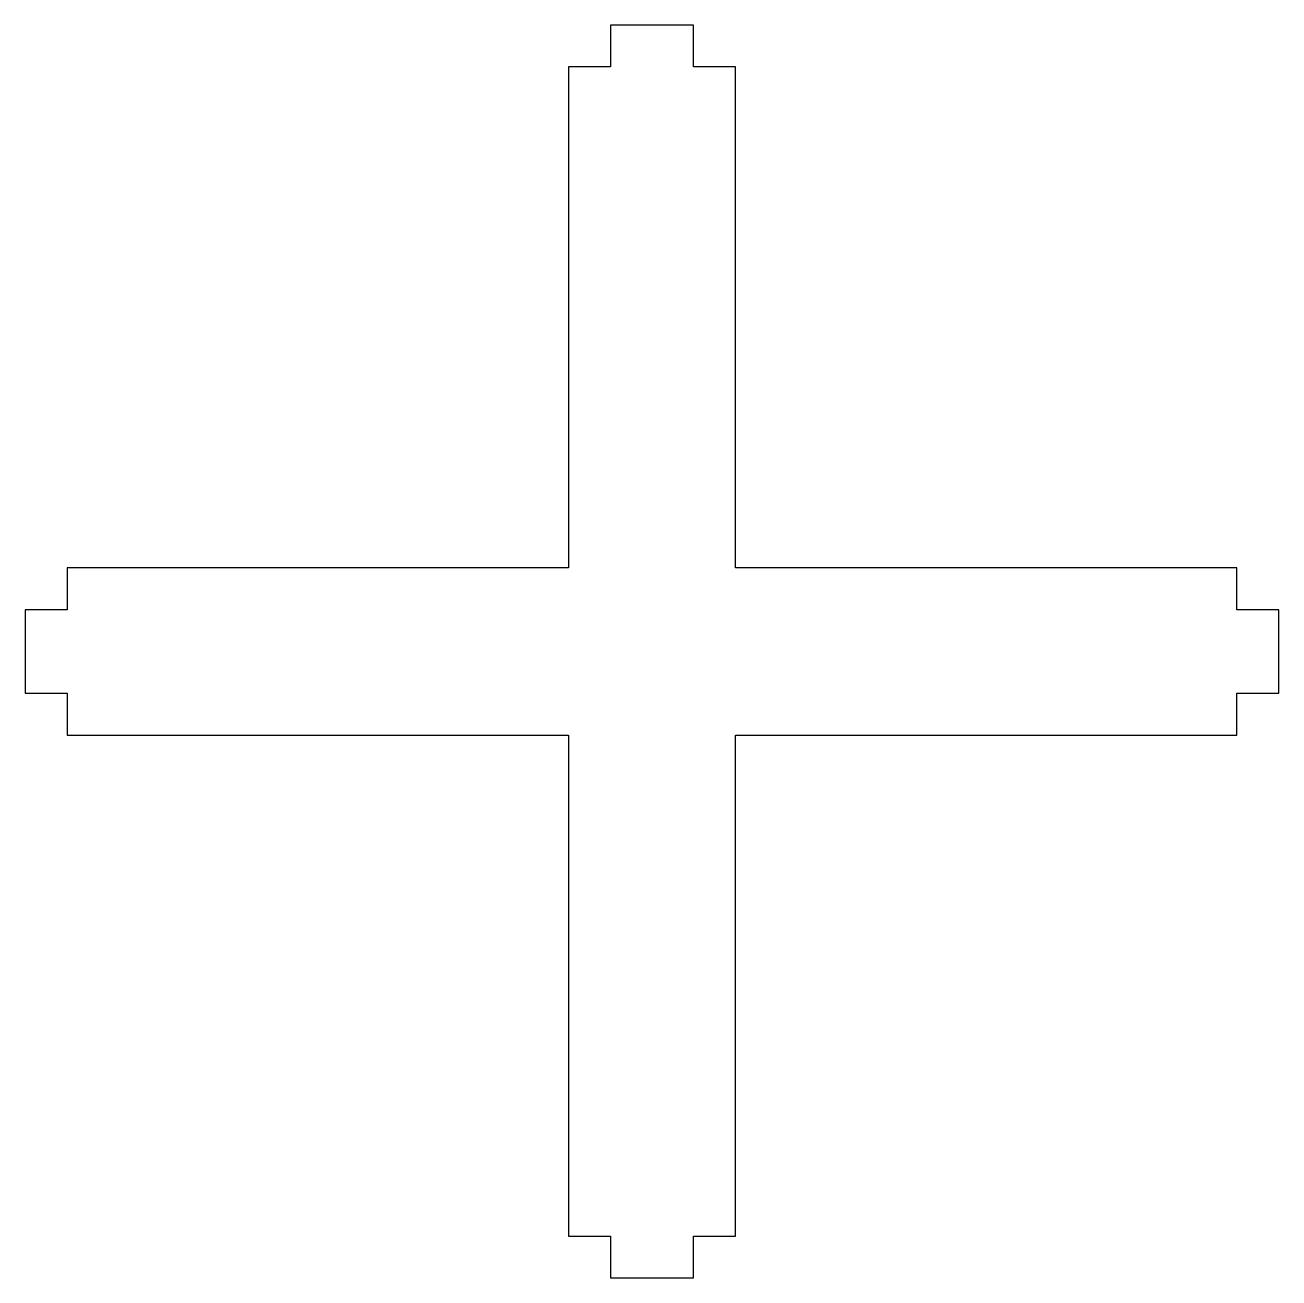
# Model space of a CAD drawing. Extents: x -73 to 181, y -8 to 80.
# Drawn here: x 179.062 to 180.938, y 35.062 to 36.938 of the extents above; entities that cross this region are included whole.
import ezdxf

# ---------------------------------------------------------------- set-up
doc = ezdxf.new("R2010")
doc.units = 0

msp = doc.modelspace()

# ---------------------------------------------------------------- linework, layer by layer
for p, q in [((180.062, 36.9375), (179.938, 36.9375)), ((179.938, 36.9375), (179.938, 36.875)), ((180.062, 36.875), (180.062, 36.9375)), ((179.938, 36.875), (179.875, 36.875)), ((179.875, 36.875), (179.875, 36.125)), ((180.125, 36.875), (180.062, 36.875)), ((180.125, 36.125), (180.125, 36.875)), ((179.875, 36.125), (179.125, 36.125)), ((179.125, 36.125), (179.125, 36.0625)), ((180.875, 36.125), (180.125, 36.125)), ((180.875, 36.0625), (180.875, 36.125)), ((179.125, 36.0625), (179.062, 36.0625)), ((179.062, 36.0625), (179.062, 35.9375)), ((180.938, 36.0625), (180.875, 36.0625)), ((180.938, 35.9375), (180.938, 36.0625)), ((179.062, 35.9375), (179.125, 35.9375)), ((179.125, 35.9375), (179.125, 35.875)), ((180.875, 35.875), (180.875, 35.9375)), ((180.875, 35.9375), (180.938, 35.9375)), ((179.125, 35.875), (179.875, 35.875)), ((179.875, 35.875), (179.875, 35.125)), ((180.125, 35.125), (180.125, 35.875)), ((180.125, 35.875), (180.875, 35.875)), ((179.875, 35.125), (179.938, 35.125)), ((179.938, 35.125), (179.938, 35.0625)), ((180.062, 35.0625), (180.062, 35.125)), ((180.062, 35.125), (180.125, 35.125)), ((179.938, 35.0625), (180.062, 35.0625))]:
    msp.add_line(p, q)

doc.saveas('drawing.dxf')
